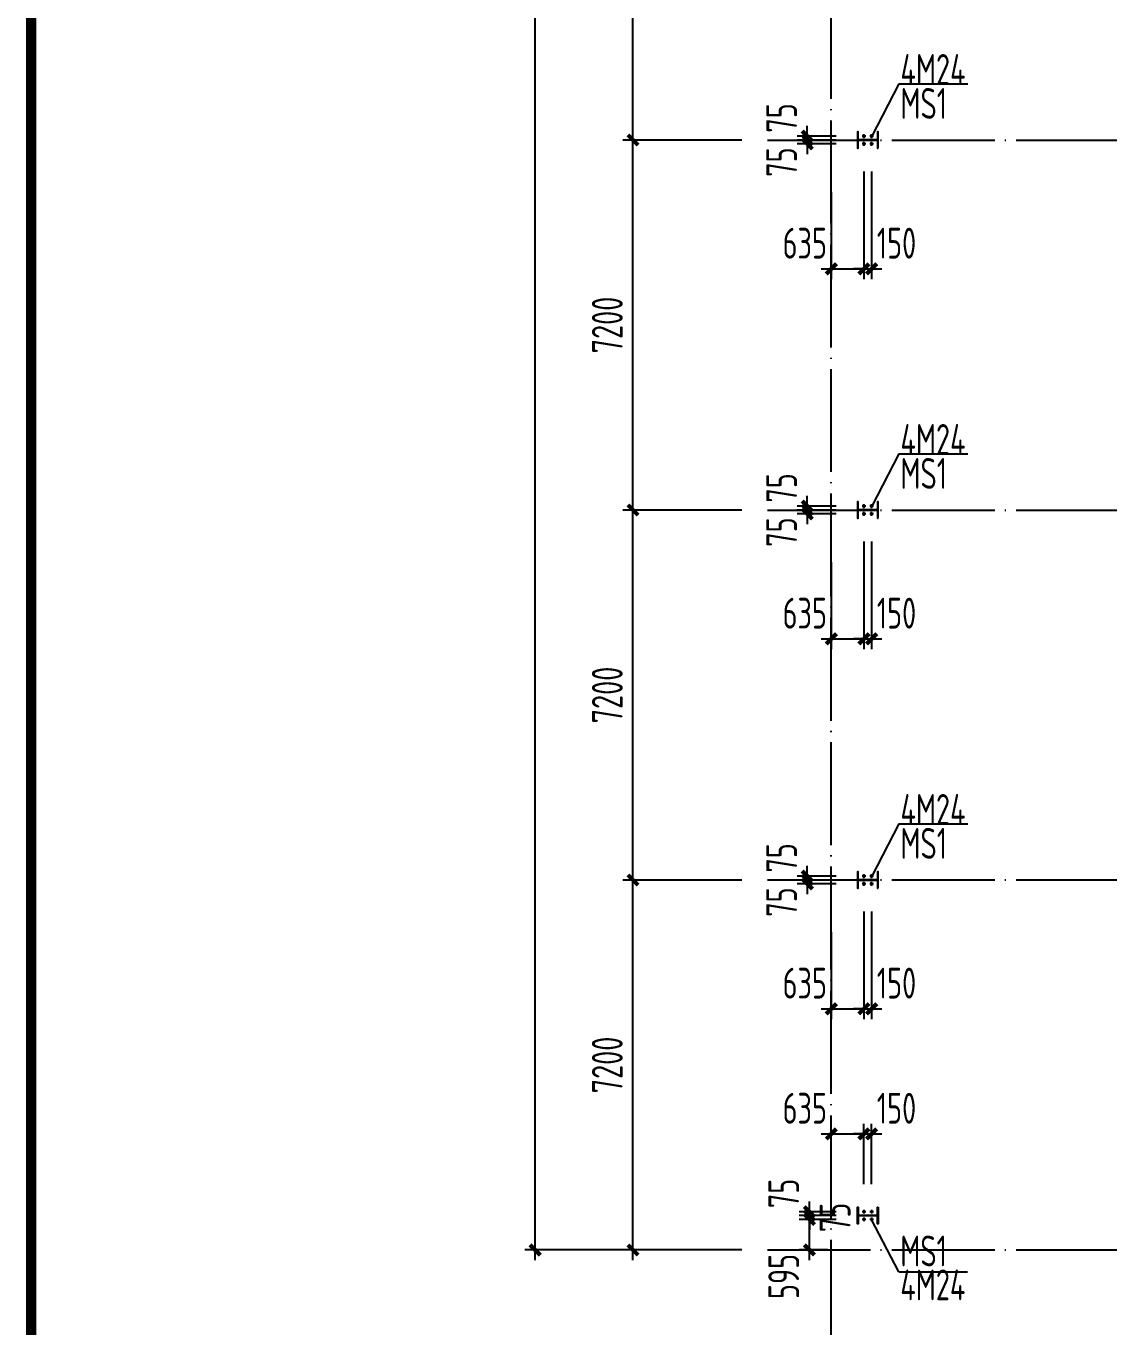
# Model space of a CAD drawing. Extents: x -32169 to 443031, y -120117 to 204739.
# Drawn here: x 50131 to 71210, y -95462 to -70144 of the extents above; entities that cross this region are included whole.
import ezdxf

# ---------------------------------------------------------------- set-up
doc = ezdxf.new("R2010")
doc.units = 0
doc.header["$LTSCALE"] = 1000
doc.linetypes.add('DOTE', pattern=[2.42, 2, -0.2, 0.02, -0.2])
doc.layers.get('0').update_dxf_attribs({"linetype": 'CONTINUOUS'})
doc.layers.get('Defpoints').update_dxf_attribs({"linetype": 'CONTINUOUS'})
for name, color, linetype in [('_TCH_KEY', 7, 'CONTINUOUS'), ('DIM', 3, 'CONTINUOUS'), ('DOTE', 1, 'CONTINUOUS'), ('HATCH', 252, 'CONTINUOUS'), ('PUB_TEXT', 7, 'CONTINUOUS'), ('PUB_TITLE', 3, 'CONTINUOUS'), ('端板', 7, 'CONTINUOUS'), ('钢柱', 2, 'CONTINUOUS')]:
    doc.layers.add(name, color=color, linetype=linetype)
doc.styles.add('TSSD_Dimension', font='Tssdeng.shx', dxfattribs={"width": 0.7, "bigfont": 'hztxt.shx'})
doc.styles.add('TSSD_Rein', font='Tssdeng.shx', dxfattribs={"width": 0.7, "bigfont": 'hztxt.shx'})
doc.dimstyles.new('TSSD_200_200', dxfattribs={"dimtxt": 600, "dimasz": 200, "dimexe": 200, "dimexo": 500, "dimgap": 200, "dimtad": 1, "dimdec": 0, "dimzin": 0, "dimdsep": 46, "dimtxsty": 'TSSD_Dimension', "dimblk": 'ARCHTICK', "dimblk1": 'ARCHTICK', "dimblk2": 'ARCHTICK', "dimcen": 0, "dimdle": 200, "dimclrt": 7, "dimadec": 0, "dimazin": 0, "dimtfac": 1, "dimtdec": 0, "dimtix": 1, "dimtmove": 2, "dimatfit": 3, "dimfxl": 1, "dimtolj": 1, "dimtzin": 0, "dimarcsym": 0})

# ---------------------------------------------------------------- blocks, each defined once
blk = doc.blocks.new('A$C686C7D4D')
at = {"layer": 'HATCH'}
for p, q in [((-150, 0), (150, 0)), ((0, -150), (0, 150))]:
    blk.add_line(p, q, dxfattribs=at)
at = {"layer": '端板'}
blk.add_circle((0, 0), 65, dxfattribs=at)
blk = doc.blocks.new('_ArchTick')
at = {"color": 0, "linetype": 'ByBlock', "const_width": 0.4}
blk.add_lwpolyline([(-0.5, -0.5), (0.5, 0.5)], dxfattribs=at)
blk = doc.blocks.new('*D316')
at = {"layer": 'Defpoints', "color": 0}
for p in [(65338, -72363), (66403, -72288), (66403, -72363)]:
    blk.add_point(p, dxfattribs=at)
at = {"layer": 'DIM', "color": 0, "lineweight": -2}
for p, q in [((65338, -72288), (65338, -72088)), ((65903, -72288), (65138, -72288)), ((65903, -72363), (65138, -72363)), ((65338, -72288), (65338, -72363)), ((65338, -72363), (65338, -72563))]:
    blk.add_line(p, q, dxfattribs=at)
at = {"layer": 'DIM', "color": 0, "lineweight": -2, "xscale": 200, "yscale": 200, "zscale": 200}
for p, rotation in [((65338, -72288), 270), ((65338, -72363), 90)]:
    blk.add_blockref('_ArchTick', p, dxfattribs=dict(at, rotation=rotation))
at = {"layer": 'DIM', "color": 7, "insert": (64838, -71933), "char_height": 600, "attachment_point": 5, "rotation": 90, "style": 'TSSD_Dimension'}
blk.add_mtext('\\A1;75', dxfattribs=at)
blk = doc.blocks.new('*D317')
at = {"layer": 'Defpoints', "color": 0}
for p in [(66403, -72363), (65338, -72438), (66403, -72438)]:
    blk.add_point(p, dxfattribs=at)
at = {"layer": 'DIM', "color": 0, "lineweight": -2}
for p, q in [((65903, -72363), (65138, -72363)), ((65338, -72363), (65338, -72163)), ((65338, -72363), (65338, -72438)), ((65903, -72438), (65138, -72438)), ((65338, -72438), (65338, -72638))]:
    blk.add_line(p, q, dxfattribs=at)
at = {"layer": 'DIM', "color": 0, "lineweight": -2, "xscale": 200, "yscale": 200, "zscale": 200}
for p, rotation in [((65338, -72363), 270), ((65338, -72438), 90)]:
    blk.add_blockref('_ArchTick', p, dxfattribs=dict(at, rotation=rotation))
at = {"layer": 'DIM', "color": 7, "insert": (64838, -72792), "char_height": 600, "attachment_point": 5, "rotation": 90, "style": 'TSSD_Dimension'}
blk.add_mtext('\\A1;75', dxfattribs=at)
blk = doc.blocks.new('*D318')
at = {"layer": 'Defpoints', "color": 0}
for p in [(66440, -72475), (65805, -72879), (66440, -74870)]:
    blk.add_point(p, dxfattribs=at)
at = {"layer": 'DIM', "color": 0, "lineweight": -2}
for p, q in [((66440, -72975), (66440, -75070)), ((65805, -73379), (65805, -75070)), ((65605, -74870), (66640, -74870))]:
    blk.add_line(p, q, dxfattribs=at)
at = {"layer": 'DIM', "color": 0, "lineweight": -2, "xscale": 200, "yscale": 200, "zscale": 200, "rotation": 180}
blk.add_blockref('_ArchTick', (65805, -74870), dxfattribs=at)
at = {"layer": 'DIM', "color": 0, "lineweight": -2, "xscale": 200, "yscale": 200, "zscale": 200}
blk.add_blockref('_ArchTick', (66440, -74870), dxfattribs=at)
at = {"layer": 'DIM', "color": 7, "insert": (65289, -74370), "char_height": 600, "attachment_point": 5, "style": 'TSSD_Dimension'}
blk.add_mtext('\\A1;635', dxfattribs=at)
blk = doc.blocks.new('*D319')
at = {"layer": 'Defpoints', "color": 0}
for p in [(66440, -72475), (66590, -72475), (66590, -74870)]:
    blk.add_point(p, dxfattribs=at)
at = {"layer": 'DIM', "color": 0, "lineweight": -2}
for p, q in [((66440, -72975), (66440, -75070)), ((66590, -72975), (66590, -75070)), ((66440, -74870), (66240, -74870)), ((66440, -74870), (66590, -74870)), ((66590, -74870), (66790, -74870))]:
    blk.add_line(p, q, dxfattribs=at)
at = {"layer": 'DIM', "color": 0, "lineweight": -2, "xscale": 200, "yscale": 200, "zscale": 200}
blk.add_blockref('_ArchTick', (66440, -74870), dxfattribs=at)
at = {"layer": 'DIM', "color": 0, "lineweight": -2, "xscale": 200, "yscale": 200, "zscale": 200, "rotation": 180}
blk.add_blockref('_ArchTick', (66590, -74870), dxfattribs=at)
at = {"layer": 'DIM', "color": 7, "insert": (67074, -74370), "char_height": 600, "attachment_point": 5, "style": 'TSSD_Dimension'}
blk.add_mtext('\\A1;150', dxfattribs=at)
blk = doc.blocks.new('*D324')
at = {"layer": 'Defpoints', "color": 0}
for p in [(66403, -79488), (65338, -79563), (66403, -79563)]:
    blk.add_point(p, dxfattribs=at)
at = {"layer": 'DIM', "color": 0, "lineweight": -2}
for p, q in [((65903, -79488), (65138, -79488)), ((65338, -79488), (65338, -79288)), ((65338, -79488), (65338, -79563)), ((65903, -79563), (65138, -79563)), ((65338, -79563), (65338, -79763))]:
    blk.add_line(p, q, dxfattribs=at)
at = {"layer": 'DIM', "color": 0, "lineweight": -2, "xscale": 200, "yscale": 200, "zscale": 200}
for p, rotation in [((65338, -79488), 270), ((65338, -79563), 90)]:
    blk.add_blockref('_ArchTick', p, dxfattribs=dict(at, rotation=rotation))
at = {"layer": 'DIM', "color": 7, "insert": (64838, -79133), "char_height": 600, "attachment_point": 5, "rotation": 90, "style": 'TSSD_Dimension'}
blk.add_mtext('\\A1;75', dxfattribs=at)
blk = doc.blocks.new('*D325')
at = {"layer": 'Defpoints', "color": 0}
for p in [(65338, -79638), (66403, -79563), (66403, -79638)]:
    blk.add_point(p, dxfattribs=at)
at = {"layer": 'DIM', "color": 0, "lineweight": -2}
for p, q in [((65338, -79563), (65338, -79363)), ((65903, -79563), (65138, -79563)), ((65903, -79638), (65138, -79638)), ((65338, -79563), (65338, -79638)), ((65338, -79638), (65338, -79838))]:
    blk.add_line(p, q, dxfattribs=at)
at = {"layer": 'DIM', "color": 0, "lineweight": -2, "xscale": 200, "yscale": 200, "zscale": 200}
for p, rotation in [((65338, -79563), 270), ((65338, -79638), 90)]:
    blk.add_blockref('_ArchTick', p, dxfattribs=dict(at, rotation=rotation))
at = {"layer": 'DIM', "color": 7, "insert": (64838, -79992), "char_height": 600, "attachment_point": 5, "rotation": 90, "style": 'TSSD_Dimension'}
blk.add_mtext('\\A1;75', dxfattribs=at)
blk = doc.blocks.new('*D326')
at = {"layer": 'Defpoints', "color": 0}
for p in [(66440, -79675), (65805, -80079), (66440, -82070)]:
    blk.add_point(p, dxfattribs=at)
at = {"layer": 'DIM', "color": 0, "lineweight": -2}
for p, q in [((66440, -80175), (66440, -82270)), ((65805, -80579), (65805, -82270)), ((65605, -82070), (66640, -82070))]:
    blk.add_line(p, q, dxfattribs=at)
at = {"layer": 'DIM', "color": 0, "lineweight": -2, "xscale": 200, "yscale": 200, "zscale": 200, "rotation": 180}
blk.add_blockref('_ArchTick', (65805, -82070), dxfattribs=at)
at = {"layer": 'DIM', "color": 0, "lineweight": -2, "xscale": 200, "yscale": 200, "zscale": 200}
blk.add_blockref('_ArchTick', (66440, -82070), dxfattribs=at)
at = {"layer": 'DIM', "color": 7, "insert": (65289, -81570), "char_height": 600, "attachment_point": 5, "style": 'TSSD_Dimension'}
blk.add_mtext('\\A1;635', dxfattribs=at)
blk = doc.blocks.new('*D327')
at = {"layer": 'Defpoints', "color": 0}
for p in [(66440, -79675), (66590, -79675), (66590, -82070)]:
    blk.add_point(p, dxfattribs=at)
at = {"layer": 'DIM', "color": 0, "lineweight": -2}
for p, q in [((66440, -80175), (66440, -82270)), ((66590, -80175), (66590, -82270)), ((66440, -82070), (66240, -82070)), ((66440, -82070), (66590, -82070)), ((66590, -82070), (66790, -82070))]:
    blk.add_line(p, q, dxfattribs=at)
at = {"layer": 'DIM', "color": 0, "lineweight": -2, "xscale": 200, "yscale": 200, "zscale": 200}
blk.add_blockref('_ArchTick', (66440, -82070), dxfattribs=at)
at = {"layer": 'DIM', "color": 0, "lineweight": -2, "xscale": 200, "yscale": 200, "zscale": 200, "rotation": 180}
blk.add_blockref('_ArchTick', (66590, -82070), dxfattribs=at)
at = {"layer": 'DIM', "color": 7, "insert": (67074, -81570), "char_height": 600, "attachment_point": 5, "style": 'TSSD_Dimension'}
blk.add_mtext('\\A1;150', dxfattribs=at)
blk = doc.blocks.new('*D332')
at = {"layer": 'Defpoints', "color": 0}
for p in [(65338, -86763), (66403, -86688), (66403, -86763)]:
    blk.add_point(p, dxfattribs=at)
at = {"layer": 'DIM', "color": 0, "lineweight": -2}
for p, q in [((65338, -86688), (65338, -86488)), ((65903, -86688), (65138, -86688)), ((65903, -86763), (65138, -86763)), ((65338, -86688), (65338, -86763)), ((65338, -86763), (65338, -86963))]:
    blk.add_line(p, q, dxfattribs=at)
at = {"layer": 'DIM', "color": 0, "lineweight": -2, "xscale": 200, "yscale": 200, "zscale": 200}
for p, rotation in [((65338, -86688), 270), ((65338, -86763), 90)]:
    blk.add_blockref('_ArchTick', p, dxfattribs=dict(at, rotation=rotation))
at = {"layer": 'DIM', "color": 7, "insert": (64838, -86333), "char_height": 600, "attachment_point": 5, "rotation": 90, "style": 'TSSD_Dimension'}
blk.add_mtext('\\A1;75', dxfattribs=at)
blk = doc.blocks.new('*D333')
at = {"layer": 'Defpoints', "color": 0}
for p in [(65338, -86838), (66403, -86763), (66403, -86838)]:
    blk.add_point(p, dxfattribs=at)
at = {"layer": 'DIM', "color": 0, "lineweight": -2}
for p, q in [((65338, -86763), (65338, -86563)), ((65903, -86763), (65138, -86763)), ((65903, -86838), (65138, -86838)), ((65338, -86763), (65338, -86838)), ((65338, -86838), (65338, -87038))]:
    blk.add_line(p, q, dxfattribs=at)
at = {"layer": 'DIM', "color": 0, "lineweight": -2, "xscale": 200, "yscale": 200, "zscale": 200}
for p, rotation in [((65338, -86763), 270), ((65338, -86838), 90)]:
    blk.add_blockref('_ArchTick', p, dxfattribs=dict(at, rotation=rotation))
at = {"layer": 'DIM', "color": 7, "insert": (64838, -87192), "char_height": 600, "attachment_point": 5, "rotation": 90, "style": 'TSSD_Dimension'}
blk.add_mtext('\\A1;75', dxfattribs=at)
blk = doc.blocks.new('*D334')
at = {"layer": 'Defpoints', "color": 0}
for p in [(66440, -86875), (65805, -87279), (66440, -89270)]:
    blk.add_point(p, dxfattribs=at)
at = {"layer": 'DIM', "color": 0, "lineweight": -2}
for p, q in [((66440, -87375), (66440, -89470)), ((65805, -87779), (65805, -89470)), ((65605, -89270), (66640, -89270))]:
    blk.add_line(p, q, dxfattribs=at)
at = {"layer": 'DIM', "color": 0, "lineweight": -2, "xscale": 200, "yscale": 200, "zscale": 200, "rotation": 180}
blk.add_blockref('_ArchTick', (65805, -89270), dxfattribs=at)
at = {"layer": 'DIM', "color": 0, "lineweight": -2, "xscale": 200, "yscale": 200, "zscale": 200}
blk.add_blockref('_ArchTick', (66440, -89270), dxfattribs=at)
at = {"layer": 'DIM', "color": 7, "insert": (65289, -88770), "char_height": 600, "attachment_point": 5, "style": 'TSSD_Dimension'}
blk.add_mtext('\\A1;635', dxfattribs=at)
blk = doc.blocks.new('*D335')
at = {"layer": 'Defpoints', "color": 0}
for p in [(66440, -86875), (66590, -86875), (66590, -89270)]:
    blk.add_point(p, dxfattribs=at)
at = {"layer": 'DIM', "color": 0, "lineweight": -2}
for p, q in [((66440, -87375), (66440, -89470)), ((66590, -87375), (66590, -89470)), ((66440, -89270), (66240, -89270)), ((66440, -89270), (66590, -89270)), ((66590, -89270), (66790, -89270))]:
    blk.add_line(p, q, dxfattribs=at)
at = {"layer": 'DIM', "color": 0, "lineweight": -2, "xscale": 200, "yscale": 200, "zscale": 200}
blk.add_blockref('_ArchTick', (66440, -89270), dxfattribs=at)
at = {"layer": 'DIM', "color": 0, "lineweight": -2, "xscale": 200, "yscale": 200, "zscale": 200, "rotation": 180}
blk.add_blockref('_ArchTick', (66590, -89270), dxfattribs=at)
at = {"layer": 'DIM', "color": 7, "insert": (67074, -88770), "char_height": 600, "attachment_point": 5, "style": 'TSSD_Dimension'}
blk.add_mtext('\\A1;150', dxfattribs=at)
blk = doc.blocks.new('*D341')
at = {"layer": 'Defpoints', "color": 0}
for p in [(60041, 14037), (63965, 14037), (63965, -93963)]:
    blk.add_point(p, dxfattribs=at)
at = {"layer": 'DIM', "color": 0, "lineweight": -2}
for p, q in [((60041, -94163), (60041, 14237)), ((63465, 14037), (59841, 14037)), ((63465, -93963), (59841, -93963))]:
    blk.add_line(p, q, dxfattribs=at)
at = {"layer": 'DIM', "color": 0, "lineweight": -2, "xscale": 200, "yscale": 200, "zscale": 200}
for p, rotation in [((60041, 14037), 90), ((60041, -93963), 270)]:
    blk.add_blockref('_ArchTick', p, dxfattribs=dict(at, rotation=rotation))
at = {"layer": 'DIM', "color": 7, "insert": (59541, -39963), "char_height": 600, "attachment_point": 5, "rotation": 90, "style": 'TSSD_Dimension'}
blk.add_mtext('\\A1;108000', dxfattribs=at)
blk = doc.blocks.new('*D345')
at = {"layer": 'Defpoints', "color": 0}
for p in [(65379, -93368), (66403, -93368), (66239, -93963)]:
    blk.add_point(p, dxfattribs=at)
at = {"layer": 'DIM', "color": 0, "lineweight": -2}
for p, q in [((65379, -94163), (65379, -93168)), ((65903, -93368), (65179, -93368)), ((65739, -93963), (65179, -93963))]:
    blk.add_line(p, q, dxfattribs=at)
at = {"layer": 'DIM', "color": 0, "lineweight": -2, "xscale": 200, "yscale": 200, "zscale": 200}
for p, rotation in [((65379, -93368), 90), ((65379, -93963), 270)]:
    blk.add_blockref('_ArchTick', p, dxfattribs=dict(at, rotation=rotation))
at = {"layer": 'DIM', "color": 7, "insert": (64879, -94479), "char_height": 600, "attachment_point": 5, "rotation": 90, "style": 'TSSD_Dimension'}
blk.add_mtext('\\A1;595', dxfattribs=at)
blk = doc.blocks.new('*D346')
at = {"layer": 'Defpoints', "color": 0}
for p in [(65379, -93293), (66403, -93293), (66403, -93368)]:
    blk.add_point(p, dxfattribs=at)
at = {"layer": 'DIM', "color": 0, "lineweight": -2}
for p, q in [((65379, -93293), (65379, -93093)), ((65903, -93293), (65179, -93293)), ((65903, -93368), (65179, -93368)), ((65379, -93368), (65379, -93293)), ((65379, -93368), (65379, -93568))]:
    blk.add_line(p, q, dxfattribs=at)
at = {"layer": 'DIM', "color": 0, "lineweight": -2, "xscale": 200, "yscale": 200, "zscale": 200}
for p, rotation in [((65379, -93293), 270), ((65379, -93368), 90)]:
    blk.add_blockref('_ArchTick', p, dxfattribs=dict(at, rotation=rotation))
at = {"layer": 'DIM', "color": 7, "insert": (65879, -93330), "char_height": 600, "attachment_point": 5, "rotation": 90, "style": 'TSSD_Dimension'}
blk.add_mtext('\\A1;75', dxfattribs=at)
blk = doc.blocks.new('*D347')
at = {"layer": 'Defpoints', "color": 0}
for p in [(65379, -93218), (66403, -93218), (66403, -93293)]:
    blk.add_point(p, dxfattribs=at)
at = {"layer": 'DIM', "color": 0, "lineweight": -2}
for p, q in [((65379, -93218), (65379, -93018)), ((65903, -93218), (65179, -93218)), ((65903, -93293), (65179, -93293)), ((65379, -93293), (65379, -93218)), ((65379, -93293), (65379, -93493))]:
    blk.add_line(p, q, dxfattribs=at)
at = {"layer": 'DIM', "color": 0, "lineweight": -2, "xscale": 200, "yscale": 200, "zscale": 200}
for p, rotation in [((65379, -93218), 270), ((65379, -93293), 90)]:
    blk.add_blockref('_ArchTick', p, dxfattribs=dict(at, rotation=rotation))
at = {"layer": 'DIM', "color": 7, "insert": (64879, -92863), "char_height": 600, "attachment_point": 5, "rotation": 90, "style": 'TSSD_Dimension'}
blk.add_mtext('\\A1;75', dxfattribs=at)
blk = doc.blocks.new('*D356')
at = {"layer": 'Defpoints', "color": 0}
for p in [(66440, -91705), (65805, -92972), (66440, -93180)]:
    blk.add_point(p, dxfattribs=at)
at = {"layer": 'DIM', "color": 0, "lineweight": -2}
for p, q in [((65805, -92472), (65805, -91505)), ((66440, -92680), (66440, -91505)), ((65605, -91705), (66640, -91705))]:
    blk.add_line(p, q, dxfattribs=at)
at = {"layer": 'DIM', "color": 0, "lineweight": -2, "xscale": 200, "yscale": 200, "zscale": 200, "rotation": 180}
blk.add_blockref('_ArchTick', (65805, -91705), dxfattribs=at)
at = {"layer": 'DIM', "color": 0, "lineweight": -2, "xscale": 200, "yscale": 200, "zscale": 200}
blk.add_blockref('_ArchTick', (66440, -91705), dxfattribs=at)
at = {"layer": 'DIM', "color": 7, "insert": (65289, -91205), "char_height": 600, "attachment_point": 5, "style": 'TSSD_Dimension'}
blk.add_mtext('\\A1;635', dxfattribs=at)
blk = doc.blocks.new('*D357')
at = {"layer": 'Defpoints', "color": 0}
for p in [(66590, -91705), (66440, -93180), (66590, -93180)]:
    blk.add_point(p, dxfattribs=at)
at = {"layer": 'DIM', "color": 0, "lineweight": -2}
for p, q in [((66440, -92680), (66440, -91505)), ((66590, -92680), (66590, -91505)), ((66440, -91705), (66240, -91705)), ((66440, -91705), (66590, -91705)), ((66590, -91705), (66790, -91705))]:
    blk.add_line(p, q, dxfattribs=at)
at = {"layer": 'DIM', "color": 0, "lineweight": -2, "xscale": 200, "yscale": 200, "zscale": 200}
blk.add_blockref('_ArchTick', (66440, -91705), dxfattribs=at)
at = {"layer": 'DIM', "color": 0, "lineweight": -2, "xscale": 200, "yscale": 200, "zscale": 200, "rotation": 180}
blk.add_blockref('_ArchTick', (66590, -91705), dxfattribs=at)
at = {"layer": 'DIM', "color": 7, "insert": (67074, -91205), "char_height": 600, "attachment_point": 5, "style": 'TSSD_Dimension'}
blk.add_mtext('\\A1;150', dxfattribs=at)
blk = doc.blocks.new('*D404')
at = {"layer": 'Defpoints', "color": 0}
for p in [(61945, -86763), (64565, -86763), (64565, -93963)]:
    blk.add_point(p, dxfattribs=at)
at = {"layer": 'DIM', "color": 0, "lineweight": -2}
for p, q in [((61945, -94163), (61945, -86563)), ((64065, -86763), (61745, -86763)), ((64065, -93963), (61745, -93963))]:
    blk.add_line(p, q, dxfattribs=at)
at = {"layer": 'DIM', "color": 0, "lineweight": -2, "xscale": 200, "yscale": 200, "zscale": 200}
for p, rotation in [((61945, -86763), 90), ((61945, -93963), 270)]:
    blk.add_blockref('_ArchTick', p, dxfattribs=dict(at, rotation=rotation))
at = {"layer": 'DIM', "color": 7, "insert": (61445, -90363), "char_height": 600, "attachment_point": 5, "rotation": 90, "style": 'TSSD_Dimension'}
blk.add_mtext('\\A1;7200', dxfattribs=at)
blk = doc.blocks.new('*D405')
at = {"layer": 'Defpoints', "color": 0}
for p in [(61945, -79563), (64565, -79563), (64565, -86763)]:
    blk.add_point(p, dxfattribs=at)
at = {"layer": 'DIM', "color": 0, "lineweight": -2}
for p, q in [((61945, -86963), (61945, -79363)), ((64065, -79563), (61745, -79563)), ((64065, -86763), (61745, -86763))]:
    blk.add_line(p, q, dxfattribs=at)
at = {"layer": 'DIM', "color": 0, "lineweight": -2, "xscale": 200, "yscale": 200, "zscale": 200}
for p, rotation in [((61945, -79563), 90), ((61945, -86763), 270)]:
    blk.add_blockref('_ArchTick', p, dxfattribs=dict(at, rotation=rotation))
at = {"layer": 'DIM', "color": 7, "insert": (61445, -83163), "char_height": 600, "attachment_point": 5, "rotation": 90, "style": 'TSSD_Dimension'}
blk.add_mtext('\\A1;7200', dxfattribs=at)
blk = doc.blocks.new('*D406')
at = {"layer": 'Defpoints', "color": 0}
for p in [(61945, -72363), (64565, -72363), (64565, -79563)]:
    blk.add_point(p, dxfattribs=at)
at = {"layer": 'DIM', "color": 0, "lineweight": -2}
for p, q in [((64065, -72363), (61745, -72363)), ((61945, -79763), (61945, -72163)), ((64065, -79563), (61745, -79563))]:
    blk.add_line(p, q, dxfattribs=at)
at = {"layer": 'DIM', "color": 0, "lineweight": -2, "xscale": 200, "yscale": 200, "zscale": 200}
for p, rotation in [((61945, -72363), 90), ((61945, -79563), 270)]:
    blk.add_blockref('_ArchTick', p, dxfattribs=dict(at, rotation=rotation))
at = {"layer": 'DIM', "color": 7, "insert": (61445, -75963), "char_height": 600, "attachment_point": 5, "rotation": 90, "style": 'TSSD_Dimension'}
blk.add_mtext('\\A1;7200', dxfattribs=at)
blk = doc.blocks.new('*D407')
at = {"layer": 'Defpoints', "color": 0}
for p in [(61945, -65163), (64565, -65163), (64565, -72363)]:
    blk.add_point(p, dxfattribs=at)
at = {"layer": 'DIM', "color": 0, "lineweight": -2}
for p, q in [((61945, -72563), (61945, -64963)), ((64065, -65163), (61745, -65163)), ((64065, -72363), (61745, -72363))]:
    blk.add_line(p, q, dxfattribs=at)
at = {"layer": 'DIM', "color": 0, "lineweight": -2, "xscale": 200, "yscale": 200, "zscale": 200}
for p, rotation in [((61945, -65163), 90), ((61945, -72363), 270)]:
    blk.add_blockref('_ArchTick', p, dxfattribs=dict(at, rotation=rotation))
at = {"layer": 'DIM', "color": 7, "insert": (61445, -68763), "char_height": 600, "attachment_point": 5, "rotation": 90, "style": 'TSSD_Dimension'}
blk.add_mtext('\\A1;7200', dxfattribs=at)

msp = doc.modelspace()

# ---------------------------------------------------------------- linework, layer by layer
at = {"layer": 'DOTE', "linetype": 'DOTE'}
for p, q in [((65805.24457, -95762.90283), (65805.24457, 15277.3647)), ((64565.24457, -72362.6353), (93469.06221, -72362.6353)), ((64565.24457, -79562.6353), (93669.06221, -79562.6353)), ((64565.24457, -86762.6353), (93669.06221, -86762.6353)), ((64565.24457, -93962.6353), (93469.06221, -93962.6353))]:
    msp.add_line(p, q, dxfattribs=at)
at = {"layer": 'PUB_TEXT'}
for p, q in [((67121.00322, -71267.79642), (66593.28388, -72287.6353)), ((67121.00322, -71267.79642), (68460.10785, -71267.79642)), ((67121.00322, -78467.79642), (66593.28388, -79487.6353)), ((67121.00322, -78467.79642), (68460.10785, -78467.79642)), ((67121.00322, -85667.79642), (66593.28388, -86687.6353)), ((67121.00322, -85667.79642), (68460.10785, -85667.79642)), ((67117.96392, -94387.47418), (66590.24457, -93367.6353)), ((67117.96392, -94387.47418), (68457.06855, -94387.47418))]:
    msp.add_line(p, q, dxfattribs=at)
at = {"layer": 'PUB_TITLE', "const_width": 200}
msp.add_lwpolyline([(50230.54765, -118116.90179), (130230.54765, -118116.90179), (130230.54765, 23483.09821), (50230.54765, 23483.09821)], close=True, dxfattribs=at)
at = {"layer": '钢柱'}
for points in [[(66715.24457, -72522.6353), (66715.24457, -72202.6353), (66701.24457, -72202.6353), (66701.24457, -72358.6353), (66329.24457, -72358.6353), (66329.24457, -72202.6353), (66315.24457, -72202.6353), (66315.24457, -72522.6353), (66329.24457, -72522.6353), (66329.24457, -72366.6353), (66701.24457, -72366.6353), (66701.24457, -72522.6353)], [(66715.24457, -79722.6353), (66715.24457, -79402.6353), (66701.24457, -79402.6353), (66701.24457, -79558.6353), (66329.24457, -79558.6353), (66329.24457, -79402.6353), (66315.24457, -79402.6353), (66315.24457, -79722.6353), (66329.24457, -79722.6353), (66329.24457, -79566.6353), (66701.24457, -79566.6353), (66701.24457, -79722.6353)], [(66715.24457, -86922.6353), (66715.24457, -86602.6353), (66701.24457, -86602.6353), (66701.24457, -86758.6353), (66329.24457, -86758.6353), (66329.24457, -86602.6353), (66315.24457, -86602.6353), (66315.24457, -86922.6353), (66329.24457, -86922.6353), (66329.24457, -86766.6353), (66701.24457, -86766.6353), (66701.24457, -86922.6353)], [(66715.24457, -93132.6353), (66715.24457, -93452.6353), (66701.24457, -93452.6353), (66701.24457, -93296.6353), (66329.24457, -93296.6353), (66329.24457, -93452.6353), (66315.24457, -93452.6353), (66315.24457, -93132.6353), (66329.24457, -93132.6353), (66329.24457, -93288.6353), (66701.24457, -93288.6353), (66701.24457, -93132.6353)]]:
    msp.add_lwpolyline(points, close=True, dxfattribs=at)

# ---------------------------------------------------------------- block references
at = {"layer": '_TCH_KEY', "xscale": -0.25, "yscale": 0.25, "zscale": 0.25}
for p in [(66440.24457, -72287.6353), (66440.24457, -72437.6353), (66590.24457, -72287.6353), (66590.24457, -72437.6353), (66440.24457, -79487.6353), (66590.24457, -79487.6353), (66440.24457, -79637.6353), (66590.24457, -79637.6353), (66440.24457, -86687.6353), (66440.24457, -86837.6353), (66590.24457, -86687.6353), (66590.24457, -86837.6353)]:
    msp.add_blockref('A$C686C7D4D', p, dxfattribs=at)
at = {"layer": '_TCH_KEY', "xscale": 0.25, "yscale": 0.25, "zscale": 0.25, "rotation": 180}
for p in [(66440.24457, -93217.6353), (66440.24457, -93367.6353), (66590.24457, -93217.6353), (66590.24457, -93367.6353)]:
    msp.add_blockref('A$C686C7D4D', p, dxfattribs=at)

# ---------------------------------------------------------------- texts
at = {"layer": 'PUB_TEXT', "style": 'TSSD_Rein', "width": 0.7}
for s, p in [('4M24', (67151.06031, -71289.60692, 292.0163)), ('MS1', (67151.06031, -71950.58199, 292.0163)), ('4M24', (67151.06031, -78489.60692, 292.0163)), ('MS1', (67151.06031, -79150.58199, 292.0163)), ('4M24', (67151.06031, -85689.60692, 292.0163)), ('MS1', (67151.06031, -86350.58199, 292.0163)), ('MS1', (67148.02101, -94281.61169, 292.0163)), ('4M24', (67148.02101, -94942.58675, 292.0163))]:
    msp.add_text(s, height=600, dxfattribs=at).set_placement(p)

# ---------------------------------------------------------------- dimensions: what is measured, and where the dimension line sits
at = {"layer": 'DIM'}
dim = msp.add_linear_dim(base=(60041.16625, 14037.3647), p1=(63965.24457, -93962.6353), p2=(63965.24457, 14037.3647), angle=90, dimstyle='TSSD_200_200', dxfattribs=at)
dim.commit()
dim.dimension.update_dxf_attribs({"geometry": '*D341', "text_midpoint": (59541.16625, -39962.6353)})
for p1, p2, picture, middle in [((64565.24457, -72362.6353), (64565.24457, -65162.6353), '*D407', (61445.21334, -68762.6353)), ((64565.24457, -79562.6353), (64565.24457, -72362.6353), '*D406', (61445.21334, -75962.6353)), ((64565.24457, -86762.6353), (64565.24457, -79562.6353), '*D405', (61445.21334, -83162.6353)), ((64565.24457, -93962.6353), (64565.24457, -86762.6353), '*D404', (61445.21334, -90362.6353))]:
    dim = msp.add_aligned_dim(p1=p1, p2=p2, distance=2620.03123, dimstyle='TSSD_200_200', dxfattribs=at)
    dim.commit()
    dim.dimension.update_dxf_attribs({"geometry": picture, "text_midpoint": middle})
for base, p1, p2, angle, picture, middle in [((65338.49744, -72362.6353), (66402.74457, -72287.6353), (66402.74457, -72362.6353), 90, '*D316', (64838.49744, -71933.01991)), ((65338.49744, -72437.6353), (66402.74457, -72362.6353), (66402.74457, -72437.6353), 90, '*D317', (64838.49744, -72792.25068)), ((65338.49744, -79562.6353), (66402.74457, -79487.6353), (66402.74457, -79562.6353), 90, '*D324', (64838.49744, -79133.01991)), ((65338.49744, -79637.6353), (66402.74457, -79562.6353), (66402.74457, -79637.6353), 90, '*D325', (64838.49744, -79992.25068)), ((65338.49744, -86762.6353), (66402.74457, -86687.6353), (66402.74457, -86762.6353), 90, '*D332', (64838.49744, -86333.01991)), ((65338.49744, -86837.6353), (66402.74457, -86762.6353), (66402.74457, -86837.6353), 90, '*D333', (64838.49744, -87192.25068)), ((65379.16541, -93217.6353), (66402.74457, -93292.6353), (66402.74457, -93217.6353), 270, '*D347', (64879.16541, -92863.01991)), ((65379.16541, -93292.6353), (66402.74457, -93367.6353), (66402.74457, -93292.6353), 270, '*D346', (65879.16541, -93330.1353)), ((65379.16541, -93367.6353), (66238.95702, -93962.6353), (66402.74457, -93367.6353), 270, '*D345', (64879.16541, -94478.78915))]:
    dim = msp.add_linear_dim(base=base, p1=p1, p2=p2, angle=angle, dimstyle='TSSD_200_200', dxfattribs=at)
    dim.commit()
    dim.dimension.update_dxf_attribs({"geometry": picture, "text_midpoint": middle, "dimtype": 160})
for base, p1, p2, picture, middle in [((66440.24457, -74869.60321), (65805.24457, -72879.06597), (66440.24457, -72475.1353), '*D318', (65289.09073, -74369.60321)), ((66590.24457, -74869.60321), (66440.24457, -72475.1353), (66590.24457, -72475.1353), '*D319', (67074.09073, -74369.60321)), ((66440.24457, -82069.60321), (65805.24457, -80079.06597), (66440.24457, -79675.1353), '*D326', (65289.09073, -81569.60321)), ((66590.24457, -82069.60321), (66440.24457, -79675.1353), (66590.24457, -79675.1353), '*D327', (67074.09073, -81569.60321)), ((66440.24457, -89269.60321), (65805.24457, -87279.06597), (66440.24457, -86875.1353), '*D334', (65289.09073, -88769.60321)), ((66590.24457, -89269.60321), (66440.24457, -86875.1353), (66590.24457, -86875.1353), '*D335', (67074.09073, -88769.60321)), ((66440.24457, -91704.68611), (65805.24457, -92972.44648), (66440.24457, -93180.1353), '*D356', (65289.09073, -91204.68611)), ((66590.24457, -91704.68611), (66440.24457, -93180.1353), (66590.24457, -93180.1353), '*D357', (67074.09073, -91204.68611))]:
    dim = msp.add_linear_dim(base=base, p1=p1, p2=p2, dimstyle='TSSD_200_200', dxfattribs=at)
    dim.commit()
    dim.dimension.update_dxf_attribs({"geometry": picture, "text_midpoint": middle, "dimtype": 160})

doc.saveas('drawing.dxf')
